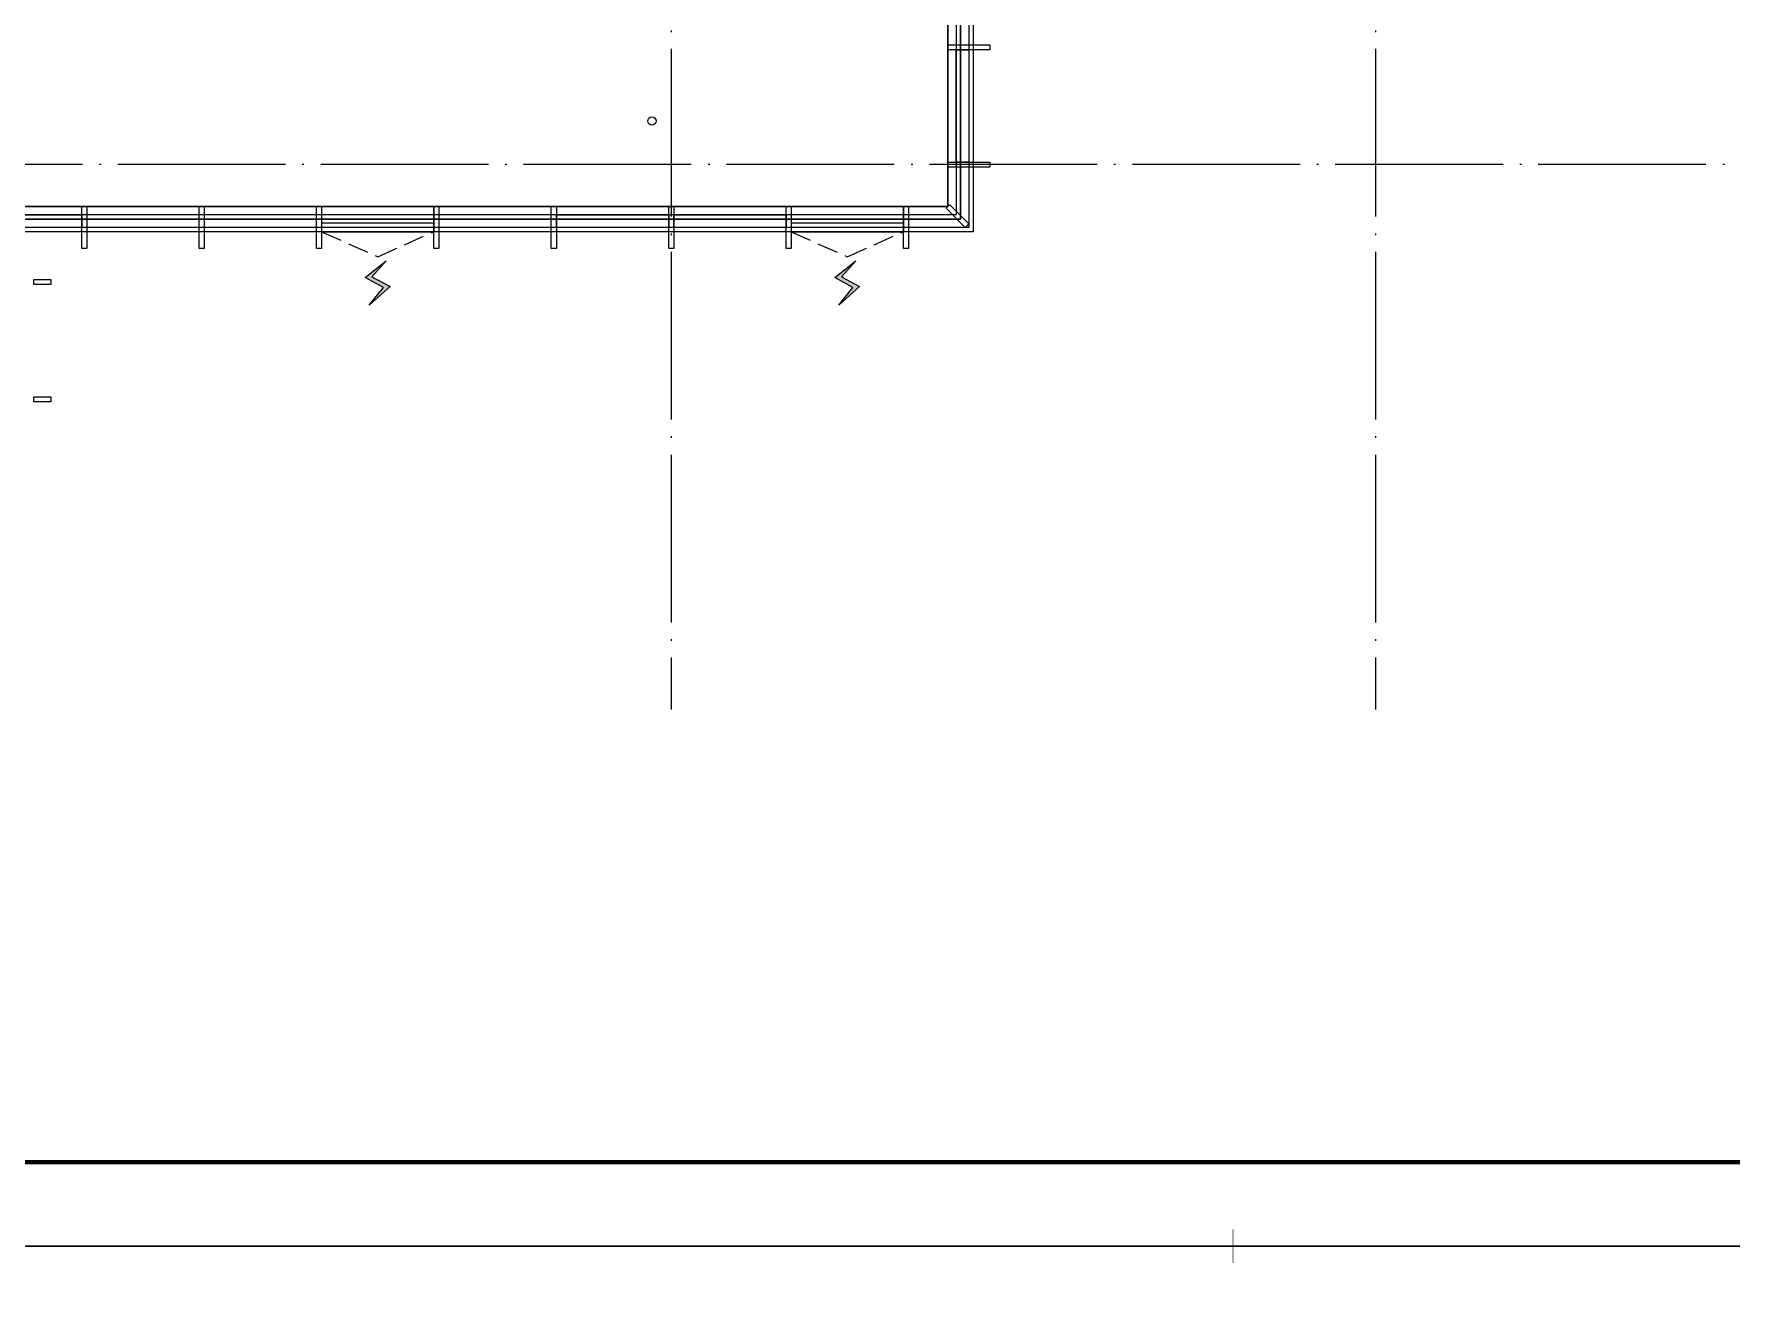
# Model space of a CAD drawing. Extents: x -292644 to 261407, y -12902 to 435090.
# Drawn here: x 120957 to 141197, y 164811 to 179759 of the extents above; entities that cross this region are included whole.
import ezdxf
from ezdxf.xclip import XClip

# ---------------------------------------------------------------- set-up
doc = ezdxf.new("R2010")
doc.units = 0
doc.header["$LTSCALE"] = 1000
doc.header["$MEASUREMENT"] = 0
for name, pattern in [('104-10 轴网$0$DOTE', [2.42, 2, -0.2, 0.02, -0.2]), ('8#楼幕墙$0$109-34 轴网$0$L1$0$$AUDIT_BAD_LTYPE1', [0]), ('8#楼幕墙$0$DASH', [0.35, 0.25, -0.1]), ('X-104 8#10#平面_t3$0$109-34 轴网$0$L1$0$$AUDIT_BAD_LTYPE1', [0])]:
    doc.linetypes.add(name, pattern=pattern)
doc.layers.get('0').update_dxf_attribs({"linetype": 'CONTINUOUS'})
doc.layers.get('Defpoints').update_dxf_attribs({"linetype": 'CONTINUOUS'})
for name, color, linetype in [('104-10 轴网$0$A_AXIS-轴线', 36, '104-10 轴网$0$DOTE'), ('8#楼幕墙$0$04-电动窗', 1, 'CONTINUOUS'), ('8#楼幕墙$0$A-C_玻璃幕墙', 140, 'CONTINUOUS'), ('8#楼幕墙$0$A-TECH_结构', 21, 'CONTINUOUS'), ('X-104 8#10#平面_t3$0$A-O_分水线', 127, 'CONTINUOUS'), ('X-104 8#10#平面_t3$0$A-TECH_结构', 21, 'CONTINUOUS'), ('X-104 8#10#平面_t3$0$水-消火栓', 41, 'CONTINUOUS')]:
    doc.layers.add(name, color=color, linetype=linetype)
doc.layers.add('8#楼幕墙$0$04-不打印_辅助线', color=165, linetype='CONTINUOUS', plot=False)
doc.layers.add('X-104 8#10#平面_t3$0$04-不打印_辅助线', color=165, linetype='CONTINUOUS', plot=False)
doc.layers.add('X-104 8#10#平面_t3$0$000套内', color=226, linetype='CONTINUOUS', lineweight=30, plot=False)
doc.layers.get('X-104 8#10#平面_t3$0$A-O_分水线').off()

# ---------------------------------------------------------------- blocks, each defined once
blk = doc.blocks.new('图框-A1')
for points, const_width in [([(0, 0), (841, 0), (841, 594), (0, 594)], 0.05), ([(766, 584), (25, 584), (25, 10), (766, 10)], 0.5)]:
    blk.add_lwpolyline(points, close=True, dxfattribs=dict(const_width=const_width))
at = {"const_width": 0.05}
for points in [[(420.5, 594), (420.5, 592)], [(420.5, 0), (420.5, 2)]]:
    blk.add_lwpolyline(points, dxfattribs=at)
blk = doc.blocks.new('104-10 轴网')
at = {"layer": '104-10 轴网$0$A_AXIS-轴线', "linetype": '104-10 轴网$0$DOTE'}
for p, q in [((137230, 40100), (137230, -6500)), ((145630, 40100), (145630, -6500)), ((168930, 0), (113930, 0))]:
    blk.add_line(p, q, dxfattribs=at)
at = {"layer": 'Defpoints'}
blk.add_lwpolyline([(104380, 45500), (178480, 45500), (178480, -11900), (104380, -11900)], close=True, dxfattribs=at)
blk = doc.blocks.new('X-104 8#10#平面_t3$0$fdhggh')
at = {"layer": 'X-104 8#10#平面_t3$0$A-TECH_结构', "linetype": 'X-104 8#10#平面_t3$0$109-34 轴网$0$L1$0$$AUDIT_BAD_LTYPE1'}
blk.add_lwpolyline([(27100, 194500), (42500, 194500), (42500, 216500), (24700, 216500), (24700, 215100), (13500, 215100), (13500, 208400), (13500, 208400), (13500, 203250), (8750, 203250), (8750, 206500), (8750, 206500), (8750, 206700), (-3300, 206700), (-3300, 188900), (-1900, 188900), (-1900, 177700), (20100, 177700), (20100, 190300), (27100, 190300)], close=True, dxfattribs=at)
blk = doc.blocks.new('8#楼幕墙$0$ii')
blk.add_lwpolyline([(-1340, 0), (0, 0), (0, -150), (-1340, -150)], close=True)
blk = doc.blocks.new('8#楼幕墙$0$$TCHSYS$WIN2D')
for p, q in [((-0.5, 0.5), (0.5, 0.5)), ((-0.5, 0.5), (-0.5, -0.5)), ((0.5, 0.5), (0.5, -0.5)), ((0.5, 0.167), (-0.5, 0.167)), ((0.5, -0.167), (-0.5, -0.167)), ((-0.5, -0.5), (0.5, -0.5))]:
    blk.add_line(p, q)
blk = doc.blocks.new('8#楼幕墙$0$开启扇')
at = {"layer": '8#楼幕墙$0$04-电动窗'}
h = blk.add_hatch(color=1, dxfattribs=at)
h.dxf.hatch_style = 1
h.paths.add_polyline_path([(771, 399), (600, 588), (817, 705), (569, 925), (738, 715), (521, 598)])
at = {"linetype": '8#楼幕墙$0$DASH'}
blk.add_lwpolyline([(0, 50), (670, 350), (1340, 50)], dxfattribs=at)
at = {"layer": '8#楼幕墙$0$04-电动窗', "color": 1}
blk.add_lwpolyline([(771, 399), (600, 588), (817, 705), (569, 925), (738, 715), (521, 598), (771, 399)], close=True, dxfattribs=at)
at = {"xscale": -1340, "yscale": 300, "zscale": 1340, "rotation": 180}
blk.add_blockref('8#楼幕墙$0$$TCHSYS$WIN2D', (670, -100), dxfattribs=at)
blk = doc.blocks.new('8#楼幕墙')
at = {"layer": '8#楼幕墙$0$04-不打印_辅助线'}
for points in [[(-18550, 165300), (65550, 165300), (65550, 224700), (-18550, 224700)], [(-18550, 105900), (65550, 105900), (65550, 165300), (-18550, 165300)]]:
    blk.add_lwpolyline(points, close=True, dxfattribs=at)
at = {"layer": '8#楼幕墙$0$A-C_玻璃幕墙'}
for points in [[(7600, 207000), (7600, 208400), (13200, 208400), (13200, 215400), (24400, 215400), (24400, 216800), (42800, 216800), (42800, 194200), (27400, 194200), (27400, 190000), (20400, 190000), (20400, 177400), (-2200, 177400), (-2200, 188600), (-3600, 188600), (-3600, 207000)], [(7650, 206950), (7650, 208350), (13250, 208350), (13250, 215350), (24450, 215350), (24450, 216750), (42750, 216750), (42750, 194250), (27350, 194250), (27350, 190050), (20350, 190050), (20350, 177450), (-2150, 177450), (-2150, 188650), (-3550, 188650), (-3550, 206950)], [(7800, 206800), (7800, 208200), (13400, 208200), (13400, 215200), (24600, 215200), (24600, 216600), (42600, 216600), (42600, 194400), (27200, 194400), (27200, 190200), (20200, 190200), (20200, 177600), (-2000, 177600), (-2000, 188800), (-3400, 188800), (-3400, 206800)], [(20100, 179570), (20100, 179630), (20600, 179630), (20600, 179570)], [(20100, 178170), (20100, 178230), (20600, 178230), (20600, 178170)], [(20350, 177493), (20307, 177450), (20079, 177679), (20121, 177721)], [(9830, 177200), (9770, 177200), (9770, 177700), (9830, 177700)], [(11230, 177200), (11170, 177200), (11170, 177700), (11230, 177700)], [(12630, 177200), (12570, 177200), (12570, 177700), (12630, 177700)], [(14030, 177200), (13970, 177200), (13970, 177700), (14030, 177700)], [(15430, 177200), (15370, 177200), (15370, 177700), (15430, 177700)], [(16830, 177200), (16770, 177200), (16770, 177700), (16830, 177700)], [(18230, 177200), (18170, 177200), (18170, 177700), (18230, 177700)], [(19630, 177200), (19570, 177200), (19570, 177700), (19630, 177700)], [(9400, 176830), (9400, 176770), (9200, 176770), (9200, 176830)], [(9400, 175430), (9400, 175370), (9200, 175370), (9200, 175430)]]:
    blk.add_lwpolyline(points, close=True, dxfattribs=at)
at = {"layer": '8#楼幕墙$0$A-TECH_结构'}
blk.add_lwpolyline([(7900, 206700), (7900, 208100), (13500, 208100), (13500, 215100), (24700, 215100), (24700, 216500), (42500, 216500), (42500, 194500), (27100, 194500), (27100, 190300), (20100, 190300), (20100, 177700), (-1900, 177700), (-1900, 188900), (-3300, 188900), (-3300, 206700)], close=True, dxfattribs=at)
at = {"layer": '8#楼幕墙$0$A-C_玻璃幕墙'}
for p, rotation in [((20350, 178230), 270), ((8430, 177450), 180), ((15430, 177450), 180), ((16830, 177450), 180)]:
    blk.add_blockref('8#楼幕墙$0$ii', p, dxfattribs=dict(at, rotation=rotation))
at = {"layer": '8#楼幕墙$0$A-C_玻璃幕墙', "linetype": '8#楼幕墙$0$109-34 轴网$0$L1$0$$AUDIT_BAD_LTYPE1', "xscale": -1, "rotation": 180}
for p in [(12630, 177450), (18230, 177450)]:
    blk.add_blockref('8#楼幕墙$0$开启扇', p, dxfattribs=at)
blk = doc.blocks.new('X-104 8#10#平面_t3$0$A$C46662BA1')
at = {"layer": 'X-104 8#10#平面_t3$0$水-消火栓'}
blk.add_circle((128327, 178720), 50, dxfattribs=at)
blk = doc.blocks.new('X-104 8#10#平面_t3')
at = {"linetype": 'X-104 8#10#平面_t3$0$109-34 轴网$0$L1$0$$AUDIT_BAD_LTYPE1'}
for points in [[(177307, 224700), (177307, 165300), (93207, 165300), (93207, 224700)], [(177307, 165300), (177307, 105900), (93207, 105900), (93207, 165300)]]:
    blk.add_lwpolyline(points, close=True, dxfattribs=at)
at = {"layer": 'X-104 8#10#平面_t3$0$000套内'}
blk.add_lwpolyline([(108307, 188750), (108307, 190300), (108307, 195650), (108307, 195650), (108307, 206850), (120407, 206850), (120407, 203050), (120057, 203050), (120057, 200250), (121707, 200250), (121707, 190900), (128807, 190900), (128807, 190200), (132007, 190200), (132007, 177550), (120807, 177550), (120807, 177550), (109707, 177550), (109707, 188750), (108307, 188750)], dxfattribs=at)
at = {"layer": 'X-104 8#10#平面_t3$0$04-不打印_辅助线', "linetype": 'X-104 8#10#平面_t3$0$109-34 轴网$0$L1$0$$AUDIT_BAD_LTYPE1'}
for points in [[(177307, 165300), (93207, 165300), (93207, 224700), (177307, 224700)], [(177307, 105900), (93207, 105900), (93207, 165300), (177307, 165300)]]:
    blk.add_lwpolyline(points, close=True, dxfattribs=at)
at = {"linetype": 'X-104 8#10#平面_t3$0$109-34 轴网$0$L1$0$$AUDIT_BAD_LTYPE1'}
ref = blk.add_blockref('8#楼幕墙', (111757, 0), dxfattribs=at)
XClip(ref).set_block_clipping_path([(-18549.9999999995, -12899.9999999999), (65550.0000000003, 284100.0000000003)])
blk.add_blockref('X-104 8#10#平面_t3$0$fdhggh', (111757, 0), dxfattribs=at)
at = {"xscale": 100, "yscale": 100, "zscale": 100}
for p in [(93207, 165300), (93207, 105900)]:
    blk.add_blockref('图框-A1', p, dxfattribs=at)
at = {"linetype": 'X-104 8#10#平面_t3$0$109-34 轴网$0$L1$0$$AUDIT_BAD_LTYPE1'}
ref = blk.add_blockref('104-10 轴网', (-8673, 178200), dxfattribs=at)
XClip(ref).set_block_clipping_path([(104379.5977508624, -11900), (178479.5977508624, 45500)])
at = {"layer": 'X-104 8#10#平面_t3$0$A-O_分水线', "linetype": 'X-104 8#10#平面_t3$0$109-34 轴网$0$L1$0$$AUDIT_BAD_LTYPE1'}
blk.add_blockref('X-104 8#10#平面_t3$0$A$C46662BA1', (0, 0), dxfattribs=at)

msp = doc.modelspace()

# ---------------------------------------------------------------- block references
msp.add_blockref('X-104 8#10#平面_t3', (0, 0))

doc.saveas('drawing.dxf')
